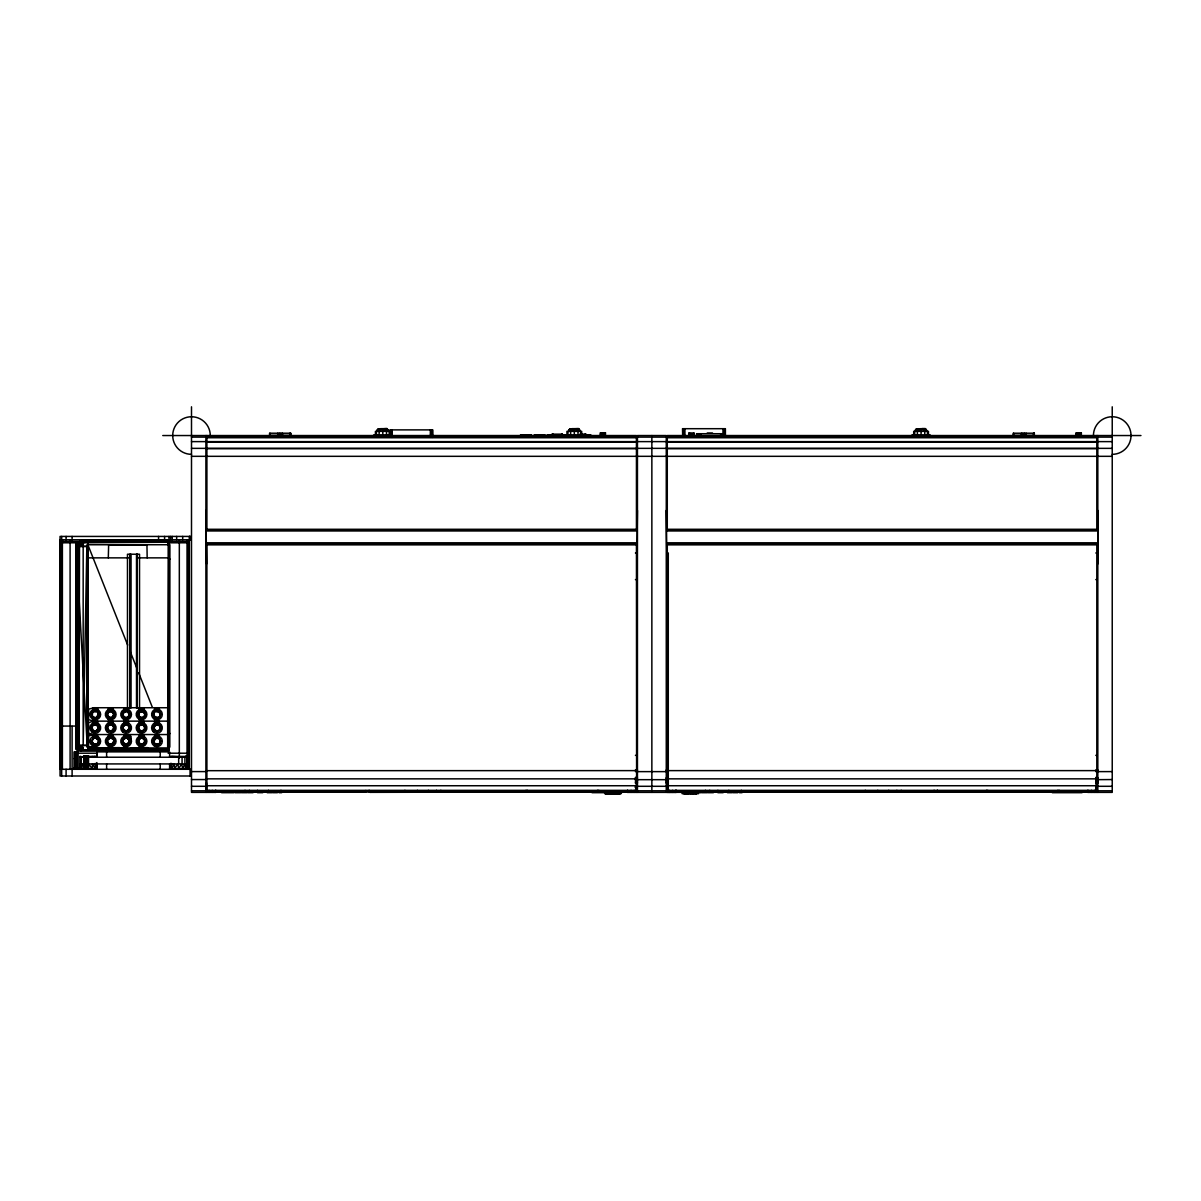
<?xml version="1.0" encoding="UTF-8"?>
<svg xmlns="http://www.w3.org/2000/svg" width="1201" height="1201" viewBox="0 0 1201 1201"><rect width="100%" height="100%" fill="white"/><g stroke="black" fill="none" stroke-linecap="round" stroke-linejoin="round"><path stroke-width="1.5" d="M76.248 547.581L75.963 746.692L77.419 747.127L79.176 746.271L79.176 545.149L76.008 545.569L76.113 749.124L77.585 749.979L167.284 750.13L168.335 747.112M168.816 747.112L168.816 544.729L168.14 747.112L169.821 747.112L169.821 544.729L87.283 544.759L87.283 747.082L95.329 747.112M77.99 546.425L87.523 546.395L87.283 747.082L87.283 544.759M80.047 768.625L80.107 763.926L81.143 768.625L81.548 763.926L84.13 768.625L80.047 768.625L80.662 763.926L81.143 768.625M108.3 557.865L108.63 545.134L146.957 545.164L147.168 557.865M76.008 545.569L76.999 542.071L83.349 542.702L82.719 545.044L79.191 545.269M82.734 542.086L77.855 541.846L77.675 544.714L77.585 749.979L79.071 749.139L79.491 544.098L78.605 542.822L76.894 542.822L75.993 547.581L79.401 547.581M78.62 546.305L78.711 542.086L78.44 749.754M1096.558 781.701L1096.708 790.468M380.041 431.354L380.116 429.673L377.219 429.883L377.264 431.354M571.556 431.354L571.631 429.673L568.734 429.883L568.779 431.354M618.14 794.056L620.001 793.681L620.256 792.345L605.529 792.345L605.784 793.681L607.571 794.146L607.646 792.345L607.691 794.191L609.868 794.056L608.712 793.005M606.745 794.146L606.835 792.345L607.646 794.056L604.523 793.005L621.247 793.005L618.95 794.056L605.784 793.681L609.868 794.056M88.334 767.049L88.619 763.926L92.267 768.625L92.492 763.926L95.239 768.625L95.239 763.386M380.116 429.673L378 431.354L377.97 429.883L380.462 429.673L380.567 428.667L387.292 428.667L387.608 431.354M571.631 429.673L569.514 431.354L569.469 429.883L571.976 429.673L572.081 428.667L578.807 428.667L579.122 431.354M525.918 791.759L526.068 790.318M986.276 791.759L986.441 790.318M84.13 768.625L84.64 763.926L79.851 763.926L79.851 757.231L84.971 757.231M617.074 793.005L615.918 794.056M694.508 793.005L693.352 794.056M168.335 544.729L167.284 541.711L76.999 542.071L76.564 747.007L76.744 749.754L83.094 749.139L82.464 746.797L78.936 746.572M83.349 544.413L79.326 544.413L78.65 545.374L79.326 542.702L87.463 542.792M167.284 541.711L168.185 542.221L168.02 749.844L87.853 749.769L87.853 542.071L119.484 542.071M171.608 763.386L171.608 768.625L174.37 763.926L174.595 768.625L177.898 763.926L178.664 768.625L181.591 763.926L182.732 768.625L184.669 763.926L185.705 768.625L186.485 763.926L186.801 768.625L170.512 768.625L170.512 763.386M186.801 768.625L186.801 756.42L170.512 756.42M697.571 793.005L695.559 794.056M185.705 768.625L186.665 763.926M82.464 749.754L78.891 749.124L81.143 751.135L167.284 751.135L169.176 749.889L169.341 542.717L167.284 540.72L81.143 540.72L79.116 541.981L81.143 541.711L80.392 542.702L80.197 540.915L81.143 540.72M698.532 793.681L682.108 793.681M78.155 542.792L61.386 542.792L62.737 541.456L88.634 541.456M83.094 749.139L76.113 749.124L76.023 745.836L75.963 746.692M79.071 749.139L78.365 745.536M91.276 714.445L91.816 712.433L95.299 710.422L97.311 710.962L99.323 714.445L97.311 717.928L95.299 718.468L91.816 716.457L91.546 714.445M91.276 727.851L91.816 725.839L95.299 723.828L98.782 725.839L99.323 727.851L98.782 729.863L95.299 731.859L91.816 729.863L91.546 727.851M96.816 717.057L98.782 712.433M91.276 741.242L93.288 737.759L95.299 737.234L97.311 737.759L99.323 741.242L97.311 744.725L95.299 745.266L91.816 743.254L91.546 741.242M98.047 716.036L98.047 712.854M98.212 729.517L98.212 726.17L95.299 724.488L92.402 726.17L91.952 727.851L93.633 730.748L96.981 730.748L98.782 725.839M98.332 741.242L98.782 743.254M106.694 714.445L108.706 710.962L110.717 710.422L112.729 710.962L114.741 714.445L112.729 717.928L110.717 718.468L107.234 716.457L106.694 714.445L107.7 714.445M106.694 727.851L107.234 725.839L110.717 723.828L114.2 725.839L114.741 727.851L114.2 729.863L110.717 731.859L107.234 729.863L106.694 727.851L107.7 727.851M107.459 725.974L106.964 727.851L108.841 731.094L112.594 731.094L113.96 729.728L113.96 725.974L112.594 724.593L110.717 724.098L107.234 725.839M107.82 726.17L107.82 729.517L110.717 731.199L112.384 730.748L114.065 727.851L113.615 726.17L110.717 724.488L107.82 726.17L109.126 725.104M106.694 741.242L108.706 737.759L110.717 737.234L112.729 737.759L114.741 741.242L112.729 744.725L110.717 745.266L107.234 743.254L106.694 741.242L107.7 741.242M107.459 739.366L106.964 741.242L108.841 744.5L110.717 744.995L113.96 743.119L113.96 739.366L112.594 737.999L110.717 737.489L107.234 739.231M113.885 727.851L112.729 731.334M113.885 741.242L112.293 743.989L109.126 743.989L107.97 742.834M122.112 714.445L124.123 710.962L126.135 710.422L128.132 710.962L130.143 714.445L128.132 717.928L126.135 718.468L122.652 716.457L122.112 714.445L123.102 714.445M122.112 727.851L122.652 725.839L126.135 723.828L129.603 725.839L130.143 727.851L129.603 729.863L126.135 731.859L122.652 729.863L122.112 727.851L123.102 727.851M122.877 725.974L122.367 727.851L124.258 731.094L128.012 731.094L129.378 729.728L129.888 727.851L128.012 724.593L126.135 724.098L122.652 725.839M123.223 726.17L123.223 729.517L126.135 731.199L127.801 730.748L129.483 727.851L129.032 726.17L126.135 724.488L123.223 726.17L124.544 725.104M122.112 741.242L124.123 737.759L126.135 737.234L128.132 737.759L130.143 741.242L128.132 744.725L126.135 745.266L122.652 743.254L122.112 741.242L123.102 741.242M122.877 739.366L122.367 741.242L124.258 744.5L126.135 744.995L129.378 743.119L129.888 741.242L128.012 737.999L126.135 737.489L122.652 739.231M129.378 716.321L129.888 714.445L128.012 711.187L124.258 711.187L122.877 712.568L122.367 714.445L124.258 717.688L126.135 718.198L129.603 716.457M137.514 714.445L139.526 710.962L141.538 710.422L143.55 710.962L145.561 714.445L143.55 717.928L141.538 718.468L138.055 716.457L137.514 714.445L138.866 714.445M144.285 712.854L143.129 711.698L139.962 711.698L138.37 714.445L139.962 717.192M137.514 727.851L138.055 725.839L141.538 723.828L145.021 725.839L145.561 727.851L145.021 729.863L141.538 731.859L138.055 729.863L137.514 727.851L138.866 727.851M137.514 741.242L139.526 737.759L141.538 737.234L143.55 737.759L145.561 741.242L143.55 744.725L141.538 745.266L138.055 743.254L137.514 741.242L138.866 741.242M144.796 716.321L145.291 714.445L143.414 711.187L139.661 711.187L138.295 712.568L137.785 714.445L139.661 717.688L141.538 718.198L145.021 716.457M138.37 741.242L139.962 738.495M144.796 729.728L144.796 725.974L143.414 724.593L139.661 724.593L138.295 725.974L137.785 727.851L139.661 731.094L141.538 731.604L145.021 729.863M152.932 714.445L154.944 710.962L156.956 710.422L158.967 710.962L160.979 714.445L158.967 717.928L156.956 718.468L153.473 716.457L152.932 714.445L154.268 714.445M152.932 727.851L153.473 725.839L156.956 723.828L160.439 725.839L160.979 727.851L160.439 729.863L156.956 731.859L153.473 729.863L153.203 727.851M153.608 727.851L154.058 726.17L156.956 724.488L159.853 726.17L159.853 729.517L156.956 731.199L154.058 729.517L153.608 727.851L155.439 730.463M153.923 727.851L155.439 725.224M152.932 741.242L154.944 737.759L156.956 737.234L158.967 737.759L160.979 741.242L158.967 744.725L156.956 745.266L153.473 743.254L152.932 741.242L154.268 741.242M155.364 738.495L153.788 741.242L155.274 744.155L158.622 744.155L159.853 742.924L159.853 739.576L156.956 737.894L154.058 739.576L153.473 743.254M153.923 741.242L155.439 738.63M169.941 733.436L168.605 734.772M76.279 543.362L76.309 544.834M79.266 544.834L79.551 543.558L83.575 543.558M169.356 749.124L167.284 751.135M598.263 791.759L598.729 790.318L598.263 791.744L597.497 790.318M1058.636 791.759L1059.102 790.318L1058.636 791.744L1057.856 790.318M75.888 748.268L76.053 746.992M937.365 790.138L937.365 792.21L938.266 792.21L937.365 791.129L1088.947 791.129L937.365 791.129M78.891 542.717L80.092 540.975L79.116 541.981M186.801 756.42L186.485 757.231L185.705 756.42L184.669 757.231L171.608 756.42M81.143 751.135L81.608 749.979L165.828 750.13L165.828 751.135L81.608 749.979L79.897 749.124L81.143 751.135L80.752 749.754L80.197 751.015L78.891 749.124M79.521 750.58L80.137 749.124L79.056 749.904L80.302 751.045M79.221 546.005L79.176 545.149M93.288 717.928L97.176 717.688L98.557 716.321M96.816 711.833L97.311 710.962M93.288 731.334L97.176 731.094L98.557 729.728M96.635 725.524L97.311 724.368M93.288 744.725L93.798 743.869M96.635 738.93L97.311 737.759M108.706 717.928L112.594 717.688L113.96 716.321L113.96 712.568L112.594 711.187L108.841 711.187L107.459 712.568L106.964 714.445L108.841 717.688M114.2 712.433L112.233 711.833L112.729 710.962M112.729 724.368L113.735 727.851M108.706 744.725L109.201 743.869M112.233 738.63L112.729 737.759M127.636 711.833L128.132 710.962M124.123 744.725L124.619 743.869L122.652 743.254M139.526 717.928L140.022 717.057M143.55 710.962L143.054 711.833L145.021 712.433M124.454 744.155L127.711 743.989L129.483 741.242L127.801 738.345L126.135 737.894L123.223 739.576L123.223 742.924L124.454 744.155L127.801 744.155M139.526 731.334L138.37 727.851L139.962 725.104M139.526 744.725L140.022 743.869M143.414 737.999L139.661 737.999L138.295 739.366L137.785 741.242L139.661 744.5L141.538 744.995L144.796 743.119L145.291 741.242L143.55 737.759M154.944 717.928L155.62 716.772M158.457 711.833L158.967 710.962M154.944 731.334L155.62 730.163L154.629 729.187M153.698 725.974L155.079 724.593L158.967 724.368M154.944 744.725L155.439 743.869L158.967 744.725M160.198 739.366L158.967 737.759M369.247 791.804L626.697 791.279M937.501 791.669L938.266 791.669M185.164 757.231L185.705 756.42L186.665 757.231M169.176 749.889L168.065 750.97M365.855 790.468L364.954 791.669M92.057 712.568L95.299 710.692L97.176 711.187L99.323 714.445M96.981 717.342L98.647 714.445L98.212 712.763L96.981 711.547L93.633 711.547L92.402 712.763L92.402 716.111L95.299 717.793L96.891 717.192M107.97 712.854L110.717 711.277M97.626 729.187L96.635 730.163L97.311 731.334M96.816 730.463L98.782 729.863M80.137 747.427L81.623 746.572M112.293 717.192L114.065 714.445L112.384 711.547L109.036 711.547L107.369 714.445L109.036 717.342L112.384 717.342L113.885 714.445L112.293 711.698M126.135 711.277L122.652 712.433M123.808 713.109L124.784 712.118M112.053 730.163L113.029 729.187M127.636 717.057L128.747 715.961M108.09 739.741L109.201 738.63M123.508 726.335L124.619 725.224M139.226 713.109L140.202 712.118M112.053 743.569L113.029 742.593M127.471 730.163L128.447 729.187M127.636 730.463L128.747 729.352M143.129 717.192L144.285 716.036M123.388 739.666L124.544 738.495M123.508 739.741L124.619 738.63M127.471 743.569L128.447 742.593M126.135 744.275L129.603 743.254M143.129 730.598L144.285 729.427M160.198 712.568L158.832 711.187L155.079 711.187L153.203 714.445L155.079 717.688L158.832 717.688L160.198 716.321M144.285 742.834L141.538 744.605L138.64 742.924L138.64 739.576L141.538 737.894L144.435 739.576L144.435 742.924L141.538 744.425L138.055 743.254M153.698 729.728L156.956 731.604L160.439 729.863M160.198 743.119L156.956 744.995L153.698 743.119L153.203 741.242L155.079 737.999L158.832 737.999M607.571 794.146L609.868 792.345L609.898 794.191M128.747 712.929L129.603 712.433M113.329 726.335L114.2 725.839M138.055 716.457L138.926 715.961M91.816 743.254L92.687 742.758M98.782 739.231L96.816 738.63M113.615 739.576L114.065 741.242L112.384 744.155L109.036 744.155L107.369 741.242L107.82 739.576L110.717 737.894L113.615 739.576L112.293 738.495M153.473 716.457L155.439 717.057M159.568 712.929L160.439 712.433M107.234 743.254L108.09 742.758M114.2 739.231L113.735 741.242M138.055 729.863L138.926 729.352M160.439 725.839L158.832 724.593M92.267 756.42L90.826 757.231L88.198 756.42L88.619 757.231L95.239 756.42M378.75 429.673L380.567 428.667L377.97 429.883M570.265 429.673L572.081 428.667L569.469 429.883M76.128 745.446L76.203 546.425M925.881 431.354L925.566 428.667L915.477 429.883L915.522 431.354M596.131 790.798L593.414 791.744L590.201 791.039M1056.505 790.798L1053.787 791.744L1050.575 791.039M531.653 790.798L528.38 791.744L527.299 790.318M992.011 790.798L988.738 791.744L987.672 790.318M167.675 721.14L93.963 721.14L88.604 722.582L88.604 733.105L93.963 734.547L167.675 734.547M93.963 734.547L88.604 735.973L88.604 746.512L93.963 747.938L167.675 747.938L167.675 707.734L93.963 707.734L88.604 709.175L88.604 719.699L93.963 721.14M96.891 743.989L93.723 743.989L91.952 741.242L93.633 738.345L95.299 737.894L96.981 738.345L98.647 741.242L96.981 744.155L93.633 744.155M141.538 744.275L143.55 744.725M156.956 744.425L158.532 743.989M377.219 429.883L388.208 429.673L388.358 431.354M568.734 429.883L579.723 429.673L579.873 431.354M915.477 429.883L926.466 429.673L926.617 431.354M587.95 791.039L584.392 791.744L579.107 790.889M1048.323 791.039L1044.75 791.744L1039.466 790.889M540.09 790.889L535.436 791.744L532.583 791.039M1000.448 790.889L995.794 791.744L992.957 791.039M577.921 790.889C565.671 791.564 553.361 791.564 541.141 790.889M1038.28 790.889L1019.394 791.744L1012.863 790.798M1012.878 790.798L1006.498 791.744L1001.514 790.889M378.12 429.673L378.12 428.877L386.692 428.667L386.872 429.673M569.634 429.673L569.634 428.877L578.206 428.667L578.387 429.673M670.984 791.984L666.87 791.804M76.999 542.071L81.878 541.846M709.731 790.318L709.731 791.759L667.276 791.759L1096.813 791.759L1096.813 543.167L667.276 543.167L667.411 792.345L934.108 791.804L934.108 790.273M257.509 790.318L257.509 791.759L206.902 791.759L206.902 543.167L636.44 543.167L636.605 792.375M717.883 790.318L717.883 791.759L667.276 791.759L1096.813 791.744L730.733 791.129L741.317 791.759L741.317 790.318M925.145 429.673L924.965 428.667L918.735 428.877L918.735 429.673M268.484 790.318L268.484 791.759L206.902 791.759L636.44 791.759L270.36 791.129L280.959 791.759L280.959 790.318M728.842 790.318L728.842 791.759L667.276 791.759L737.429 791.129M378.75 428.877L386.692 428.667M924.965 428.667L917.009 428.877L916.273 431.354M87.853 749.439L168.335 749.124L87.853 749.769L168.335 749.124L87.853 749.094L127.066 748.133M130.804 748.028L147.603 747.622M378.12 428.877L387.292 428.667M569.634 428.877L578.807 428.667M925.566 428.667L916.393 428.877L916.393 429.673M93.963 747.938L119.605 747.638M249.628 791.189L279.623 790.858M979.941 791.189L1009.936 790.858M87.853 542.747L168.185 542.221M510.845 790.858L507.122 790.889L628.348 790.934M207.037 792.21L365.855 791.669L281.77 790.858M1088.962 791.669L937.365 792.21L937.816 791.129M216.375 791.489L365.855 791.129L364.954 791.129M980.331 790.979L1056.94 790.858M369.112 790.273L370.013 792.345L626.697 791.804M389.86 429.883L432.75 429.883L432.75 437.389M605.544 432.855L600.26 432.855L600.35 436.744M1081.26 432.855L1081.26 436.744L1081.365 432.855L1076.066 432.855L1076.066 436.744M707.224 432.991L712.508 432.991M601.116 433.591L604.688 433.591M1080.51 433.591L1076.922 433.591L1076.922 436.203M689.689 433.726L693.277 433.726L693.277 436.338M579.873 434.161L585.938 434.161L585.938 436.759M520.468 434.897L531.533 434.897M534.145 434.897L545.194 434.897M547.086 434.897L550.674 434.897M563.839 434.897L567.427 434.897M587.304 434.897L590.877 434.897M162.766 435.543L636.44 435.543L636.44 530.692L206.902 530.692L206.902 435.543M1140.95 435.543L667.276 435.543L667.276 530.692L1096.813 530.692L1096.813 435.543M205.896 436.383L637.626 436.383M666.27 436.383L1097.819 436.383M191.499 437.119L205.896 437.119M206.902 437.119L636.44 437.119M637.446 437.119L666.27 437.119M667.276 437.119L1096.813 437.119M1097.819 437.119L1112.231 437.119M206.902 437.734L636.44 437.734M667.276 437.734L1096.813 437.734M191.499 441.623L205.896 441.623M206.902 441.623L636.44 441.623M637.446 441.623L666.27 441.623M667.276 441.623L1096.813 441.623M1097.819 441.623L1112.231 441.623M206.902 442.103L636.44 442.103M667.276 442.103L1096.813 442.103M191.499 448.363L205.896 448.363M206.902 448.363L636.44 448.363M637.446 448.363L666.27 448.363M667.276 448.363L1096.813 448.363M1097.819 448.363L1112.231 448.363M206.902 448.619L636.44 448.619M667.276 448.619L1096.813 448.619M191.499 456.32L205.896 456.32M206.902 456.32L636.44 456.32M637.446 456.32L666.27 456.32M667.276 456.32L1096.813 456.32M1097.819 456.32L1112.231 456.32M205.896 510.47L206.572 564.035M637.446 510.425L636.785 564.035M666.27 510.425L666.93 564.035M1097.819 510.425L1097.819 563.975M206.902 529.356L636.44 529.356M667.276 529.356L1096.813 529.356M206.902 529.686L636.44 529.686M667.276 529.686L1096.813 529.686M206.902 530.031L636.44 530.031M667.276 530.031L1096.813 530.031M206.902 530.512L636.44 530.512M667.276 530.512L1096.813 530.512M60.05 539.774L190.389 539.774L190.389 536.427L60.05 536.427L60.05 775.996L190.389 775.996M168.2 541.456L186.695 541.456L188.047 542.792L188.047 751.871L186.695 753.207L168.095 753.207M169.416 542.792L188.047 542.792L188.212 539.774L188.212 769.286M206.902 543.392L636.44 543.392M667.276 543.392L1096.813 543.392M206.902 544.008L636.44 544.008M667.276 544.008L1096.813 544.008M78.335 545.044L82.719 545.044M206.902 544.849L636.44 544.849M667.276 544.849L1096.813 544.849M77.885 546.395L86.847 546.41L87.523 745.446L87.523 546.395M635.434 552.985L636.44 552.985M667.276 552.97L668.281 552.985L668.281 790.318M1095.807 552.985L1096.813 552.97M87.688 557.865L128.657 557.865M137.905 557.865L168.605 557.865L169.941 559.216M635.434 579.603L636.44 579.603M667.276 579.603L668.281 579.603M1095.807 579.603L1096.813 579.603M113.389 714.445L114.741 714.445M129.153 714.445L130.143 714.445M144.57 714.445L145.561 714.445M159.973 714.445L160.979 714.445M76.128 726.065L62.737 726.065L61.386 724.728M113.389 727.851L114.741 727.851M129.153 727.851L130.143 727.851M144.57 727.851L145.561 727.851M159.973 727.851L160.979 727.851M87.688 734.772L95.044 734.772M99.323 741.242L97.176 744.5L95.299 744.995L92.057 743.119M113.389 741.242L114.741 741.242M129.153 741.242L130.143 741.242M144.57 741.242L145.561 741.242M159.973 741.242L160.979 741.242M77.885 745.446L87.193 745.416L86.847 546.41L83.169 745.446L83.169 546.395M78.035 745.416L87.193 745.416L78.665 591.057M78.08 746.797L82.464 746.797M83.094 747.427L78.455 746.797M83.319 748.283L79.296 748.283L78.41 746.452M87.853 749.094L168.14 749.094M97.416 753.207L78.816 753.207L77.66 752.532L77.48 748.373M635.434 755.339L636.44 755.339M667.276 755.339L668.281 755.339M1095.807 755.339L1096.813 755.339M80.047 756.42L80.662 757.231L84.13 756.42L80.107 757.231L80.047 756.42L84.64 757.231M88.198 756.42L96.335 756.42M88.033 757.231L187.011 757.231M74.117 758.567L76.128 758.567M88.198 763.926L187.011 763.926M74.117 767.949L81.893 767.949M88.198 768.625L96.335 768.625L96.335 763.386M60.05 769.286L190.389 769.286M635.434 769.886L637.446 769.886M666.27 769.886L668.281 769.886M1095.807 769.886L1097.819 769.886M206.902 770.682L637.446 770.622M666.27 770.622L1097.819 770.622M191.499 771.597L205.896 771.597M635.434 771.627L668.281 771.627M1095.807 771.627L1112.231 771.597M635.434 777.422L636.44 777.422M667.276 777.422L668.281 777.422M1095.807 777.422L1096.813 777.422M635.434 777.663L637.446 777.663M666.27 777.663L668.281 777.738M1095.807 777.663L1097.819 777.663M635.434 778.668L637.446 778.668M666.27 778.668L668.281 778.668M1095.807 778.668L1097.819 778.668M206.902 778.848L636.44 778.848M667.276 778.848L1096.813 778.848M635.434 779.059L636.44 779.059M667.276 779.059L668.281 779.059M1095.807 779.059L1096.813 779.059M635.434 779.404L637.446 779.404M666.27 779.404L668.281 779.404M1095.807 779.404L1097.819 779.404M191.499 779.554L205.896 779.554M635.434 779.674L668.281 779.674M1095.807 779.674L1112.231 779.554M635.434 779.929L637.446 779.899M666.27 779.899L668.281 779.929M1095.807 779.929L1097.819 779.899M635.434 780.545L637.446 780.515M666.27 780.515L668.281 780.725M1095.807 780.725L1097.819 780.515M635.434 781.431L637.446 781.356M666.27 781.356L668.281 781.431M1095.807 781.431L1097.819 781.356M635.434 782.181L637.446 782.181M666.27 782.181L668.281 782.181M1095.807 782.181L1097.819 782.181M636.44 782.722L635.434 782.722L637.446 782.797M667.276 782.722L668.281 782.722L666.27 782.797M1096.813 782.722L1095.807 782.722L1097.819 782.797M635.434 783.097L637.446 783.022M666.27 783.022L668.281 783.097M1095.807 783.097L1097.819 783.022M206.902 785.739L636.44 785.739M667.276 785.739L1096.813 785.739M191.499 786.295L205.896 786.295M635.434 786.49L636.44 786.49M637.446 786.295L666.27 786.295M667.276 786.49L668.281 786.49M1095.807 786.49L1096.813 786.49M1097.819 786.295L1112.231 786.295M635.434 787.015L636.44 787.015M667.276 787.015L668.281 787.015M1095.807 787.015L1096.813 787.015M635.434 787.466L636.44 787.361M667.276 787.436L668.281 787.361M1095.807 787.466L1096.813 787.436M635.434 787.706L636.44 787.706M667.276 787.706L668.281 787.706M1095.807 787.706L1096.813 787.706M205.896 790.363L637.446 790.363M666.27 790.363L1097.819 790.363M191.499 790.798L205.896 790.798M637.446 790.798L666.27 790.798M674.872 790.934L934.108 790.934L874.433 790.858M978.53 791.069L1088.947 791.129M1097.819 790.798L1112.231 790.798M216.12 791.129L365.855 791.129L283.646 790.858M370.013 792.345L369.112 791.264L628.348 791.264M674.632 791.264L934.108 791.264L933.207 791.264M216.12 791.669L365.855 791.669M280.959 791.759L273.708 791.129L440.842 791.759L440.842 790.318M507.122 791.639L628.348 791.639L507.122 791.069M221.584 792.675L227.079 792.675M227.83 792.675L233.805 792.675M234.976 792.675L240.635 792.675M241.491 792.675L246.956 792.675M247.841 792.675L253.051 792.675M257.479 792.675L262.779 792.675M267.162 792.675L271.861 792.675M272.732 792.675L277.446 792.675M279.037 792.675L281.71 792.675M592.003 792.675L621.773 792.675M681.958 792.675L687.452 792.675M688.188 792.675L694.178 792.675M695.334 792.675L701.009 792.675M701.864 792.675L707.329 792.675M708.2 792.675L713.409 792.675M717.853 792.675L723.152 792.675M727.431 792.675L732.175 792.675M733.105 792.675L737.819 792.675M739.411 792.675L742.068 792.675M1052.286 792.675L1082.056 792.675M604.673 793.681L621.097 793.681M75.753 744.26L79.161 744.26M980.331 791.174L1088.707 791.489L1012.098 790.858M736.528 791.129L865.29 791.759L865.29 790.318M997.145 790.858L1088.707 791.459M807.282 791.069L934.108 791.804L933.207 791.804M688.248 791.129L717.883 791.759M227.875 791.129L257.509 791.759M249.373 790.318L249.373 791.759L206.902 791.744L245.034 791.759L245.034 790.318M684.9 791.129L709.731 791.759M224.527 791.129L249.373 791.759M682.438 791.129L705.407 791.759L705.407 790.318M741.317 791.759L734.081 791.129L877.766 791.759L877.766 790.318M685.08 794.056L683.084 793.005M605.784 793.681L607.646 794.056L607.646 792.345M158.532 711.698L154.944 710.962M81.863 545.269L80.392 544.413M687.302 794.056L686.146 793.005M79.566 541.366L81.143 541.711L76.369 542.702L76.369 544.413M153.473 712.433L154.328 715.961M138.055 712.433L138.926 712.929M153.473 725.839L154.328 726.335M138.055 725.839L138.926 726.335M107.234 712.433L108.09 712.929M113.329 715.961L114.2 716.457M153.473 739.231L154.328 739.741M159.568 742.758L160.439 743.254M91.816 712.433L92.687 712.929M97.927 715.961L98.782 716.457M138.055 739.231L138.926 739.741M144.165 742.758L145.021 743.254M113.329 729.352L114.2 729.863M114.2 743.254L112.233 743.869L112.729 744.725M937.365 791.669L938.266 792.21M369.112 791.264L370.013 791.804M79.897 749.124L81.143 750.13M154.208 716.036L155.364 717.192M143.129 725.104L144.285 726.26M127.711 711.698L128.867 712.854M127.471 712.118L128.447 713.109M139.226 729.187L140.202 730.163M123.508 715.961L124.619 717.057M123.223 716.111L124.454 717.342L127.801 717.342L129.483 714.445L127.801 711.547L124.454 711.547L123.223 712.763L123.223 716.111L124.544 717.192M143.129 738.495L144.285 739.666M127.636 725.224L128.747 726.335M112.053 712.118L113.029 713.109M139.226 742.593L140.202 743.569M123.808 729.187L124.784 730.163M123.508 729.352L124.619 730.463L123.388 729.427M108.09 715.961L109.201 717.057M127.636 738.63L128.747 739.741M112.293 725.104L113.464 726.26M123.808 742.593L124.784 743.569M107.97 729.427L109.126 730.598M98.557 725.974L97.176 724.593L93.288 724.368M96.891 725.104L98.467 727.851M98.557 739.366L97.176 737.999L93.288 737.759M154.944 724.368L155.62 725.524M139.526 710.962L140.022 711.833M154.944 737.759L155.62 738.93M139.526 724.368L140.022 725.224M124.123 710.962L124.619 711.833M139.526 737.759L140.022 738.63M108.706 710.962L109.201 711.833M112.233 717.057L112.729 717.928M127.636 743.869L128.132 744.725M93.288 710.962L93.798 711.833M96.635 716.772L97.311 717.928M96.816 743.869L97.311 744.725M87.853 544.729L127.651 645.057M130.399 651.978L137.259 669.272M138.64 672.725L152.362 707.329M79.011 747.007L78.981 748.478L77.495 749.214L75.813 747.743M923.419 429.673L923.329 428.667L916.393 428.877L923.329 428.667L918.735 428.877L921.077 428.667L921.077 436.383M576.57 428.667L576.66 429.673L576.66 428.877M385.056 428.667L385.161 429.673L385.161 428.877M61.386 542.792L61.221 539.774L61.221 769.286M923.779 429.673L923.854 431.354M577.02 429.673L577.096 431.354M385.506 429.673L385.581 431.354M1112.231 406.809L1112.231 792.375L1087.761 792.375L1087.761 790.363M1097.819 435.543L1097.819 792.375M1096.963 790.363L1096.963 792.375M1096.183 782.527L1096.183 791.669M1094.636 790.363L1094.636 792.375M1091.454 790.363L1091.454 792.375M1088.106 790.363L1088.106 792.375M1080.54 432.855L1080.54 436.744M1080.269 433.591L1080.269 436.203M1079.624 433.591L1079.624 436.203M1079.414 433.591L1079.414 436.203M1078.723 433.591L1078.723 436.203M1077.822 433.591L1077.822 436.203M1077.252 432.855L1077.252 436.744M1076.426 432.855L1076.426 436.744M1034.226 433.216L1034.226 435.378M1033.476 433.216L1033.476 435.378M1026.149 433.216L1026.149 435.378M1024.603 433.216L1024.603 435.378M1022.937 433.216L1022.937 435.378M1021.39 433.216L1021.39 435.378M1013.614 433.216L1013.614 435.378M930.25 436.383L930.25 435.032L911.889 435.032L911.889 436.383M929.034 435.032L929.034 436.383M928.448 435.032L928.448 431.354L913.706 431.354L913.706 435.032M927.457 431.354L927.457 435.032M925.671 435.032L925.671 436.383M924.755 431.354L924.755 435.032M917.384 431.354L917.384 435.032M916.483 435.032L916.483 436.383M914.697 431.354L914.697 435.032M913.12 435.032L913.12 436.383M901.215 790.318L901.215 791.759M896.877 790.318L896.877 791.759M888.74 790.318L888.74 791.759M725.404 436.203L725.404 428.697L682.513 428.697L682.678 436.203M725.089 428.697L725.074 436.203M724.713 436.203L724.713 433.726L696.565 433.726L696.565 436.203M724.203 428.697L724.173 436.203M722.987 428.697L722.987 434.327M722.702 433.726L722.717 436.203M720.69 433.726L720.69 436.203M700.588 433.726L700.588 436.203M698.577 433.726L698.592 436.203M697.691 793.005L682.964 793.005M697.105 433.726L697.105 436.203M696.37 792.345L696.325 794.191M695.559 792.345L695.514 794.191M694.013 436.879L694.118 432.991L688.834 432.991L688.924 436.879M693.713 432.991L693.713 436.879M693.668 792.345L693.668 794.191M693.352 792.345L693.322 794.191M693.037 433.726L693.037 436.338M693.232 792.345L693.232 794.191M692.376 433.726L692.376 436.338M692.001 792.345L692.001 794.191M691.476 433.726L691.476 436.338M690.575 433.726L690.575 436.338M690.32 792.345L690.32 794.191M690.05 435.543L689.929 433.726M689.569 432.991L689.569 436.879M689.194 432.991L689.194 436.879M688.653 792.345L688.653 794.191M687.332 792.345L687.332 794.191M686.972 792.345L686.972 794.191M685.08 792.345L685.125 794.191M684.93 428.697L684.93 436.203M684.27 792.345L684.33 794.191M683.774 428.697L683.774 436.203M682.904 428.697L682.904 436.203M676.313 790.363L676.223 792.375L627.402 792.375L627.402 790.363M675.983 790.363L675.983 792.375M675.653 790.363L675.653 792.375M672.635 790.363L672.635 792.375M669.452 790.363L669.452 792.375M667.125 790.363L667.125 792.375M666.87 782.932L666.87 790.093M666.27 792.375L666.27 435.543L637.446 435.543L637.446 792.375M651.858 435.543L651.858 792.375M636.35 781.611L636.35 790.468M634.263 790.363L634.263 792.375M631.08 790.363L631.08 792.375M627.733 790.363L627.733 792.375M618.95 794.056L618.95 792.345L618.89 794.191M618.08 792.345L618.08 794.191M616.248 792.345L616.248 794.191M615.888 792.345L615.798 794.191M614.567 792.345L614.567 794.191M612.885 792.345L612.885 794.191M611.219 792.345L611.219 794.191M609.988 792.345L609.988 794.191M609.538 792.345L609.538 794.191M606.895 792.345L606.895 794.191M605.439 432.855L605.439 436.744M604.719 432.855L604.719 436.744M604.448 433.591L604.448 436.203M603.803 433.591L603.803 436.203M603.593 433.591L603.593 436.203M602.902 433.591L602.902 436.203M602.211 433.591L602.211 436.203M602.001 433.591L602.001 436.203M601.431 432.855L601.431 436.744M601.356 433.591L601.356 436.203M600.995 432.855L600.995 436.744M600.62 432.855L600.62 436.744M585.713 434.161L585.713 436.759M584.947 434.161L584.947 436.759M583.506 436.383L583.506 435.032L565.146 435.032L565.146 436.383M582.275 435.032L582.275 436.383M581.689 435.032L581.689 431.354L566.947 431.354L566.947 435.032M580.699 431.354L580.699 435.032M578.912 435.032L578.912 436.383M578.011 431.354L578.011 435.032M574.318 428.667L574.318 436.383M571.976 428.877L571.976 429.673M570.64 431.354L570.64 435.032M569.739 435.032L569.739 436.383M567.938 431.354L567.938 435.032M566.377 435.032L566.377 436.383M562.473 436.759L562.473 434.161L552.04 434.161L552.04 436.759M562.263 434.161L562.263 436.759M561.723 434.161L561.723 436.759M561.498 434.161L561.498 436.759M553.03 434.161L553.03 436.759M552.625 434.161L552.625 436.759M552.265 434.161L552.265 436.759M436.503 790.318L436.503 791.759M432.36 429.883L432.42 437.389M431.489 429.883L431.489 437.389M430.333 429.883L430.333 437.389M428.367 790.318L428.367 791.759M417.393 790.318L417.393 791.759M404.917 790.318L404.917 791.759M392.232 429.883L392.232 437.389M391.991 436.383L391.991 435.032L373.631 435.032L373.631 436.383M391.316 429.883L391.316 437.389M390.76 435.032L390.76 436.383M390.55 429.883L390.55 435.513M390.175 435.032L390.175 431.354L375.433 431.354L375.433 435.032M389.199 431.354L389.199 435.032M387.398 435.032L387.398 436.383M386.497 431.354L386.497 435.032M382.804 428.667L382.804 436.383M380.462 428.877L380.462 429.673M379.126 431.354L379.126 435.032M378.225 435.032L378.225 436.383M376.423 431.354L376.423 435.032M374.862 435.032L374.862 436.383M290.567 433.216L290.567 435.378M289.816 433.216L289.816 435.378M282.505 433.216L282.505 435.378M280.944 433.216L280.944 435.378M279.278 433.216L279.278 435.378M277.731 433.216L277.731 435.378M269.955 433.216L269.955 435.378M215.865 790.363L215.955 792.375L191.499 792.375L191.499 406.809M215.61 790.363L215.61 792.375M212.262 790.363L212.262 792.375M209.079 790.363L209.079 792.375M206.752 790.363L206.752 792.375M206.497 782.797L206.497 791.669M205.896 435.543L205.896 792.375M190.148 536.427L190.148 539.774M190.058 769.286L190.058 775.996M189.653 536.427L189.653 539.774M189.383 536.427L189.383 769.286M189.067 539.774L189.067 769.286M187.041 539.774L187.041 769.286M184.909 757.231L184.909 763.926M182.687 536.427L182.687 539.774M182.072 757.231L182.072 763.926M179.324 539.774L179.324 758.086M178.664 757.231L178.664 763.926M176.652 536.427L176.652 539.774M172.238 536.427L172.238 539.774M170.617 536.427L170.617 539.774M169.611 757.095L169.611 751.871L97.236 751.871L97.236 757.095M169.611 764.061L169.611 769.286M169.146 544.729L169.146 747.112M168.996 536.427L168.996 539.774M164.582 536.427L164.582 539.774M160.228 751.871L160.228 757.231M160.228 763.926L160.228 769.286M159.298 707.734L159.298 709.626L156.956 708.68L154.614 709.626L154.614 707.734M159.298 721.14L159.298 723.017L156.956 722.086L154.614 723.017L154.614 721.14M159.298 734.547L159.298 736.423L156.956 735.477L154.614 736.423L154.614 734.547M158.562 536.427L158.562 539.774M156.956 710.422L156.956 711.758M156.956 717.462L156.956 718.468M156.956 723.828L156.956 724.819M156.956 730.869L156.956 731.859M156.956 737.234L156.956 738.225M156.956 743.929L156.956 745.266M143.88 707.734L143.88 709.626L141.553 708.68L139.196 709.626L139.196 707.734M143.88 721.14L143.88 723.017L141.553 722.086L139.196 723.017L139.196 721.14M143.88 734.547L143.88 736.423L141.553 735.477L139.196 736.423L139.196 734.547M141.538 710.422L141.538 711.758M141.538 717.462L141.538 718.468M141.538 723.828L141.538 724.819M141.538 730.869L141.538 731.859M141.538 737.234L141.538 738.225M141.538 743.929L141.538 745.266M139.526 707.99L139.526 554.231L127.471 554.231L127.471 707.99M137.184 554.231L137.184 707.99M136.854 554.231L136.854 707.99M136.509 554.231L136.509 707.99M130.819 554.231L130.819 707.99M130.819 736.108L130.819 739.861M130.489 554.231L130.489 707.99M130.489 736.108L130.489 739.861M130.233 736.108L130.233 739.861M129.813 554.231L129.813 707.99M129.813 736.108L129.813 739.861M129.483 736.213L129.483 739.576M128.477 707.734L128.477 709.626L126.135 708.68L123.778 709.626L123.778 707.734M128.477 721.14L128.477 723.017L126.135 722.086L123.778 723.017L123.778 721.14M128.477 734.547L128.477 736.423L126.135 735.477L123.778 736.423L123.778 734.547M126.135 710.422L126.135 711.758M126.135 717.462L126.135 718.468M126.135 723.828L126.135 724.819M126.135 730.869L126.135 731.859M126.135 737.234L126.135 738.225M126.135 743.929L126.135 745.266M113.059 707.734L113.059 709.626L110.717 708.68L108.375 709.626L108.375 707.734M113.059 721.14L113.059 723.017L110.717 722.086L108.375 723.017L108.375 721.14M113.059 734.547L113.059 736.423L110.717 735.477L108.375 736.423L108.375 734.547M110.717 710.422L110.717 711.758M110.717 717.462L110.717 718.468M110.717 723.828L110.717 724.819M110.717 730.869L110.717 731.859M110.717 737.234L110.717 738.225M110.717 743.929L110.717 745.266M106.619 751.871L106.619 757.231M106.619 763.926L106.619 769.286M97.641 707.734L97.641 709.626L95.299 708.68L92.957 709.626L92.957 708.005M97.641 721.14L97.641 723.017L95.299 722.086L92.957 723.017L92.957 721.411M97.641 734.547L97.641 736.423L95.299 735.477L92.957 736.423L92.957 734.817M97.236 764.061L97.236 769.286M96.906 751.871L96.906 757.231M96.906 762.59L96.906 767.949M95.299 710.422L95.299 711.758M95.299 717.462L95.299 718.468M95.299 723.828L95.299 724.819M95.299 730.869L95.299 731.859M95.299 737.234L95.299 738.225M95.299 743.929L95.299 745.266M88.529 769.286L88.529 755.879L83.845 755.879L83.845 769.286M88.213 755.879L88.213 769.286M87.358 755.879L87.358 769.286M86.187 755.879L86.187 769.286M85.016 755.879L85.016 769.286M84.28 757.231L84.28 763.926M84.16 755.879L84.16 769.286M81.263 757.231L81.263 763.926M78.14 767.949L78.14 751.871L74.117 751.871L74.117 769.286M77.134 751.871L77.134 767.949M76.399 751.871L76.399 767.949M76.128 751.871L76.128 769.286M74.657 751.871L74.657 767.949M72.105 536.427L72.105 539.774M72.105 726.365L72.105 775.996M70.093 539.774L70.108 769.286M66.085 536.427L66.085 539.774M66.085 769.286L66.085 775.996M62.392 539.774L62.392 769.286M61.671 536.427L61.671 539.774M61.671 769.286L61.671 775.996M60.365 539.774L60.365 769.286M1093.435 435.543A18.796 18.796 0 0 1 1112.231 416.747A18.796 18.796 0 0 1 1131.027 435.543A18.796 18.796 0 0 1 1112.231 454.338M191.499 454.338A18.796 18.796 0 0 1 172.704 435.543A18.796 18.796 0 0 1 191.499 416.747A18.796 18.796 0 0 1 210.28 435.543M138.64 712.763L138.19 714.445L139.871 717.342L143.219 717.342L144.435 716.111L144.886 714.445L143.219 711.547L139.871 711.547L138.64 712.763M138.64 726.17L138.19 727.851L139.871 730.748L141.538 731.199L144.435 729.517L144.435 726.17L143.219 724.939L141.538 724.488L138.64 726.17M154.058 712.763L153.608 714.445L155.274 717.342L158.622 717.342L159.853 716.111L160.303 714.445L158.622 711.547L155.274 711.547L154.058 712.763M921.077 429.673L918.3 431.354L918.285 429.883L921.077 429.673M290.672 433.216L269.564 433.216L269.564 435.378L290.672 435.378L290.672 433.216M1034.331 433.216L1013.224 433.216L1013.224 435.378L1034.331 435.378L1034.331 433.216M123.448 719.084A5.359 5.359 0 0 0 131.494 714.445A5.359 5.359 0 0 0 123.448 709.791A5.359 5.359 0 0 0 123.448 719.084M138.866 719.084A5.359 5.359 0 0 0 146.897 714.445A5.359 5.359 0 0 0 138.866 709.791A5.359 5.359 0 0 0 138.866 719.084M154.268 719.084A5.359 5.359 0 0 0 162.315 714.445A5.359 5.359 0 0 0 154.268 709.791A5.359 5.359 0 0 0 154.268 719.084M92.627 719.084A5.359 5.359 0 0 0 100.659 714.445A5.359 5.359 0 0 0 92.627 709.791A5.359 5.359 0 0 0 92.627 719.084M108.03 719.084A5.359 5.359 0 0 0 116.077 714.445A5.359 5.359 0 0 0 108.03 709.791A5.359 5.359 0 0 0 108.03 719.084M122.472 731.769A5.359 5.359 0 0 0 131.359 729.052A5.359 5.359 0 0 0 124.559 722.717A5.359 5.359 0 0 0 122.472 731.769M137.89 731.769A5.359 5.359 0 0 0 146.762 729.052A5.359 5.359 0 0 0 139.977 722.717A5.359 5.359 0 0 0 137.89 731.769M153.293 731.769A5.359 5.359 0 0 0 162.18 729.052A5.359 5.359 0 0 0 155.379 722.717A5.359 5.359 0 0 0 153.293 731.769M91.651 731.769A5.359 5.359 0 0 0 100.524 729.052A5.359 5.359 0 0 0 93.738 722.717A5.359 5.359 0 0 0 91.651 731.769M107.054 731.769A5.359 5.359 0 0 0 115.942 729.052A5.359 5.359 0 0 0 109.141 722.717A5.359 5.359 0 0 0 107.054 731.769M123.448 745.881A5.359 5.359 0 0 0 131.494 741.242A5.359 5.359 0 0 0 123.448 736.603A5.359 5.359 0 0 0 123.448 745.881M138.866 745.881A5.359 5.359 0 0 0 146.897 741.242A5.359 5.359 0 0 0 138.866 736.603A5.359 5.359 0 0 0 138.866 745.881M154.268 745.881A5.359 5.359 0 0 0 162.315 741.242A5.359 5.359 0 0 0 154.268 736.603A5.359 5.359 0 0 0 154.268 745.881M92.627 745.881A5.359 5.359 0 0 0 100.659 741.242A5.359 5.359 0 0 0 92.627 736.603A5.359 5.359 0 0 0 92.627 745.881M108.03 745.881A5.359 5.359 0 0 0 116.077 741.242A5.359 5.359 0 0 0 108.03 736.603A5.359 5.359 0 0 0 108.03 745.881"/></g></svg>
